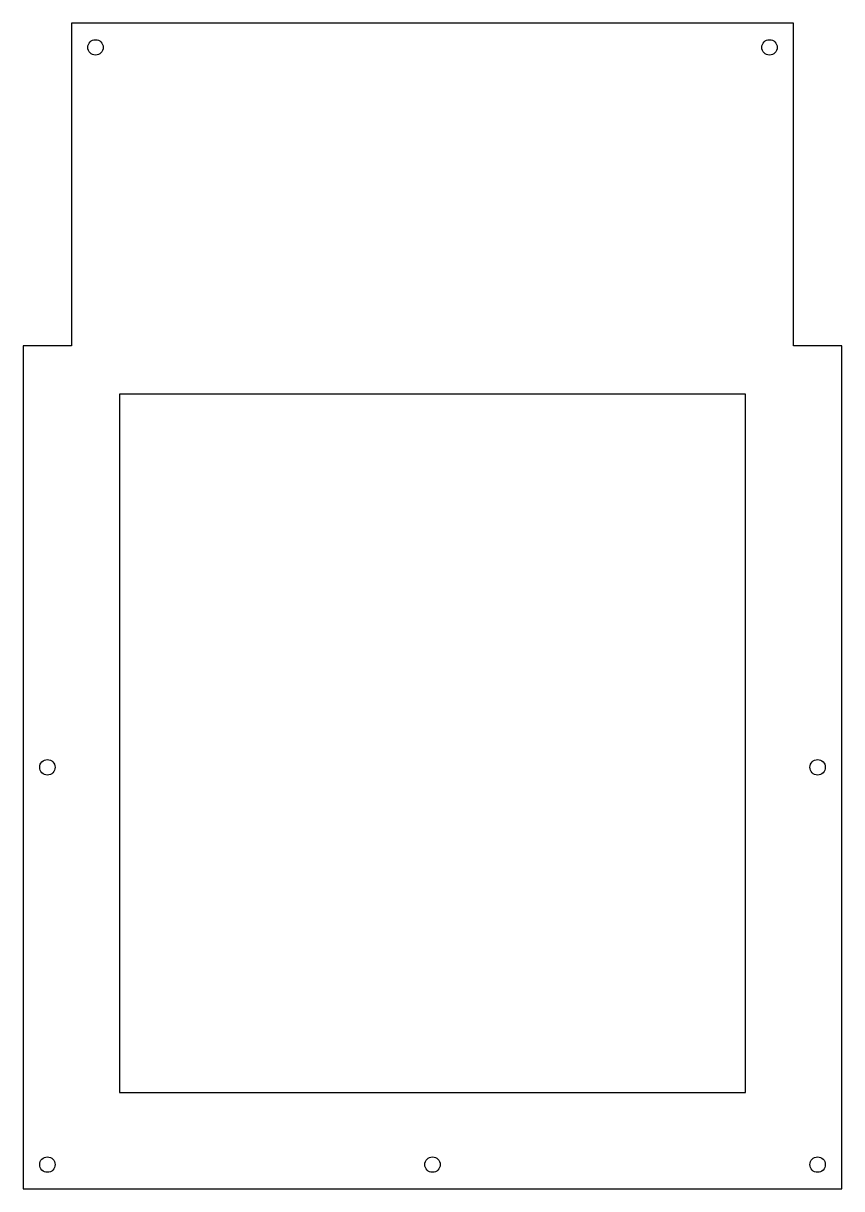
# Model space of a CAD drawing. Header units: millimetres. Extents: x 70 to 240, y 842 to 1084.
import ezdxf

# ---------------------------------------------------------------- set-up
doc = ezdxf.new("R2010")
doc.units = ezdxf.units.MM

msp = doc.modelspace()

# ---------------------------------------------------------------- linework, layer by layer
at = {"color": 7, "linetype": 'Continuous', "lineweight": 25}
for p, q in [((80, 1084), (80, 1017)), ((230, 1084), (80, 1084)), ((230, 1017), (230, 1084)), ((70, 1017), (70, 842)), ((80, 1017), (70, 1017)), ((240, 1017), (230, 1017)), ((240, 842), (240, 1017)), ((220, 1007), (90, 1007)), ((90, 1007), (90, 862)), ((220, 862), (220, 1007)), ((90, 862), (220, 862)), ((70, 842), (240, 842))]:
    msp.add_line(p, q, dxfattribs=at)
for centre in [(85, 1079), (225, 1079), (75, 929.5), (235, 929.5), (75, 847), (155, 847), (235, 847)]:
    msp.add_circle(centre, 1.6, dxfattribs=at)

doc.saveas('drawing.dxf')
